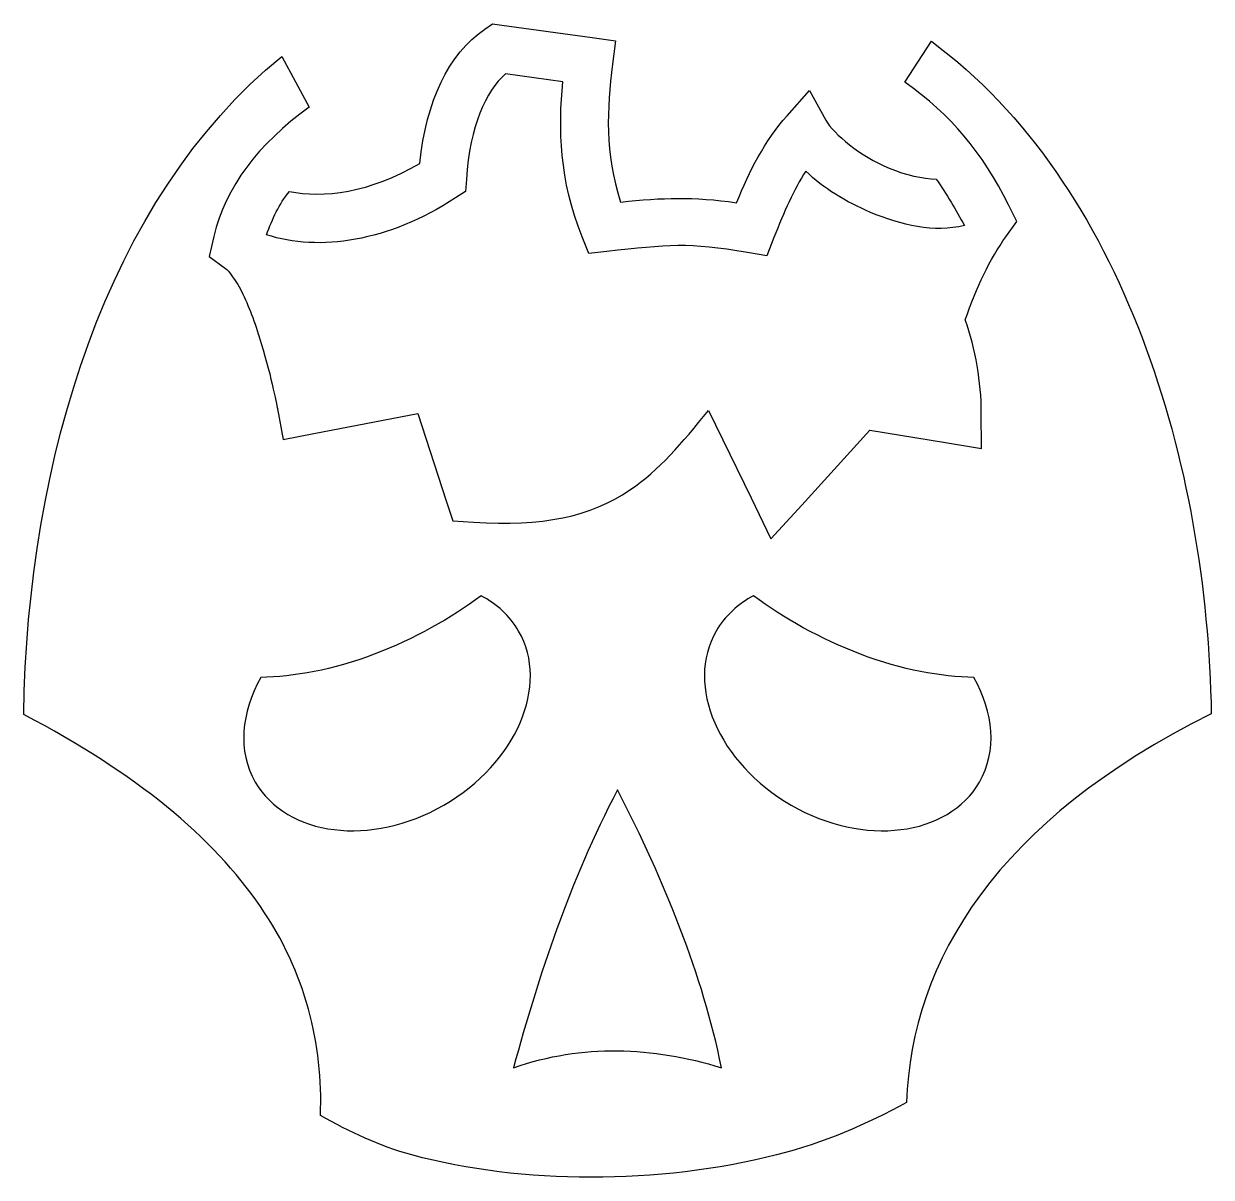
# Model space of a CAD drawing. Header units: centimetres. Extents: x -9.8 to 9.7, y -9.3 to 9.7.
import ezdxf

# ---------------------------------------------------------------- set-up
doc = ezdxf.new("R2010")
doc.units = ezdxf.units.CM
doc.header["$MEASUREMENT"] = 0
doc.layers.add('Layer 1', color=7, linetype='Continuous')

msp = doc.modelspace()

# ---------------------------------------------------------------- linework, layer by layer
at = {"layer": 'Layer 1'}
for points, knots in [([(-2.0715, 9.6552), (-2.0715, 9.6552), (-2.198, 9.56817), (-2.198, 9.56817), (-2.198, 9.56817), (-2.801, 9.15197), (-3.16091, 8.38544), (-3.26671, 7.35962), (-3.26671, 7.35962), (-4.08026, 6.87861), (-4.86808, 6.77914), (-5.41066, 6.89978), (-5.41066, 6.89978), (-5.58186, 6.68945), (-5.68981, 6.44808), (-5.78752, 6.18554), (-5.78752, 6.18554), (-4.92468, 5.90259), (-3.7837, 6.07181), (-2.68025, 6.7904), (-2.68025, 6.7904), (-2.68025, 6.7904), (-2.51554, 6.89717), (-2.51554, 6.89717), (-2.51554, 6.89717), (-2.51554, 6.89717), (-2.50238, 7.09355), (-2.50238, 7.09355), (-2.50238, 7.09355), (-2.44368, 7.9849), (-2.18233, 8.54046), (-1.85932, 8.83028), (-1.85932, 8.83028), (-1.85932, 8.83028), (-0.91712, 8.69985), (-0.91712, 8.69985), (-0.91712, 8.69985), (-0.98746, 7.93096), (-0.97497, 7.08912), (-0.5996, 6.15392), (-0.5996, 6.15392), (-0.5996, 6.15392), (-0.48756, 5.87721), (-0.48756, 5.87721), (-0.48756, 5.87721), (-0.48756, 5.87721), (-0.19103, 5.9101), (-0.19103, 5.9101), (-0.19103, 5.9101), (0.81328, 6.02134), (1.1451, 6.0641), (2.1202, 5.89302), (2.1202, 5.89302), (2.1202, 5.89302), (2.43785, 5.83765), (2.43785, 5.83765), (2.43785, 5.83765), (2.43785, 5.83765), (2.55508, 6.13814), (2.55508, 6.13814), (2.55508, 6.13814), (2.72105, 6.56336), (2.88306, 6.92407), (3.07695, 7.23316), (3.07695, 7.23316), (3.36698, 6.94979), (3.7432, 6.72335), (4.14422, 6.55455), (4.14422, 6.55455), (4.6437, 6.34434), (5.18999, 6.21172), (5.68736, 6.33979), (5.68736, 6.33979), (5.55095, 6.58689), (5.39033, 6.86335), (5.22478, 7.09881), (5.22478, 7.09881), (4.99918, 7.10935), (4.72096, 7.16657), (4.44999, 7.28064), (4.44999, 7.28064), (3.97505, 7.4806), (3.53756, 7.8384), (3.40903, 8.07129), (3.40903, 8.07129), (3.40903, 8.07129), (3.14025, 8.55883), (3.14025, 8.55883), (3.14025, 8.55883), (3.14025, 8.55883), (2.76989, 8.14238), (2.76989, 8.14238), (2.76989, 8.14238), (2.3978, 7.72378), (2.15677, 7.2383), (1.93973, 6.71259), (1.93973, 6.71259), (1.22793, 6.81371), (0.72812, 6.79693), (0.03424, 6.72448), (0.03424, 6.72448), (-0.22931, 7.53465), (-0.19165, 8.24577), (-0.09884, 8.99101), (-0.09884, 8.99101), (-0.09884, 8.99101), (-0.0514, 9.37575), (-0.0514, 9.37575), (-0.0514, 9.37575), (-0.0514, 9.37575), (-0.43614, 9.42973), (-0.43614, 9.42973), (-0.43614, 9.42973), (-0.43614, 9.42973), (-1.9199, 9.63403), (-1.9199, 9.63403), (-1.9199, 9.63403), (-1.9199, 9.63403), (-2.07149, 9.65511), (-2.07149, 9.65511), (-2.07149, 9.65511), (-2.07149, 9.65511), (-2.0715, 9.6552), (-2.0715, 9.6552)], [0, 0, 0, 0, 0.03125, 0.03125, 0.03125, 0.03125, 0.0625, 0.0625, 0.0625, 0.0625, 0.09375, 0.09375, 0.09375, 0.09375, 0.125, 0.125, 0.125, 0.125, 0.15625, 0.15625, 0.15625, 0.15625, 0.1875, 0.1875, 0.1875, 0.1875, 0.21875, 0.21875, 0.21875, 0.21875, 0.25, 0.25, 0.25, 0.25, 0.28125, 0.28125, 0.28125, 0.28125, 0.3125, 0.3125, 0.3125, 0.3125, 0.34375, 0.34375, 0.34375, 0.34375, 0.375, 0.375, 0.375, 0.375, 0.40625, 0.40625, 0.40625, 0.40625, 0.4375, 0.4375, 0.4375, 0.4375, 0.46875, 0.46875, 0.46875, 0.46875, 0.5, 0.5, 0.5, 0.5, 0.53125, 0.53125, 0.53125, 0.53125, 0.5625, 0.5625, 0.5625, 0.5625, 0.59375, 0.59375, 0.59375, 0.59375, 0.625, 0.625, 0.625, 0.625, 0.65625, 0.65625, 0.65625, 0.65625, 0.6875, 0.6875, 0.6875, 0.6875, 0.71875, 0.71875, 0.71875, 0.71875, 0.75, 0.75, 0.75, 0.75, 0.78125, 0.78125, 0.78125, 0.78125, 0.8125, 0.8125, 0.8125, 0.8125, 0.84375, 0.84375, 0.84375, 0.84375, 0.875, 0.875, 0.875, 0.875, 0.90625, 0.90625, 0.90625, 0.90625, 0.9375, 0.9375, 0.9375, 0.9375, 1, 1, 1, 1]), ([(5.14318, 9.36656), (5.14318, 9.36656), (4.70957, 8.69588), (4.70957, 8.69588), (4.70957, 8.69588), (5.468, 8.15255), (5.97608, 7.54583), (6.4121, 6.67966), (6.4121, 6.67966), (6.4121, 6.67966), (6.5505, 6.4043), (6.5505, 6.4043), (6.5505, 6.4043), (6.5505, 6.4043), (6.37002, 6.15382), (6.37002, 6.15382), (6.37002, 6.15382), (6.10394, 5.78569), (5.88791, 5.32332), (5.69921, 4.78867), (5.69921, 4.78867), (5.87168, 4.31458), (5.96352, 3.74645), (5.96402, 3.27197), (5.96402, 3.27197), (5.96402, 3.27197), (5.96541, 2.67369), (5.96541, 2.67369), (5.96541, 2.67369), (5.96541, 2.67369), (5.37367, 2.76983), (5.37367, 2.76983), (5.37367, 2.76983), (5.37367, 2.76983), (4.13246, 2.97284), (4.13246, 2.97284), (4.13246, 2.97284), (4.13246, 2.97284), (3.01105, 1.74204), (3.01105, 1.74204), (3.01105, 1.74204), (3.01105, 1.74204), (2.5063, 1.18859), (2.5063, 1.18859), (2.5063, 1.18859), (2.5063, 1.18859), (2.17823, 1.86066), (2.17823, 1.86066), (2.17823, 1.86066), (2.17823, 1.86066), (1.47849, 3.29564), (1.47849, 3.29564), (1.47849, 3.29564), (1.04011, 2.75336), (0.6652, 2.3181), (0.18845, 1.99113), (0.18845, 1.99113), (-0.45841, 1.54752), (-1.2569, 1.38454), (-2.3838, 1.46133), (-2.3838, 1.46133), (-2.3838, 1.46133), (-2.72646, 1.48507), (-2.72646, 1.48507), (-2.72646, 1.48507), (-2.72646, 1.48507), (-2.83188, 1.81187), (-2.83188, 1.81187), (-2.83188, 1.81187), (-2.83188, 1.81187), (-3.29838, 3.24693), (-3.29838, 3.24693), (-3.29838, 3.24693), (-3.29838, 3.24693), (-5.01141, 2.91616), (-5.01141, 2.91616), (-5.01141, 2.91616), (-5.01141, 2.91616), (-5.51477, 2.81732), (-5.51477, 2.81732), (-5.51477, 2.81732), (-5.51477, 2.81732), (-5.60712, 3.32334), (-5.60712, 3.32334), (-5.60712, 3.32334), (-5.60712, 3.32334), (-5.70234, 3.83534), (-5.8732, 4.39997), (-5.8732, 4.39997), (-5.95872, 4.68228), (-6.06325, 4.9759), (-6.175, 5.20774), (-6.175, 5.20774), (-6.28675, 5.43958), (-6.42084, 5.60243), (-6.45963, 5.63068), (-6.45963, 5.63068), (-6.45963, 5.63068), (-6.73246, 5.82971), (-6.73246, 5.82971), (-6.73246, 5.82971), (-6.73246, 5.82971), (-6.65335, 6.15917), (-6.65335, 6.15917), (-6.65335, 6.15917), (-6.45997, 6.96761), (-5.92815, 7.67722), (-5.08394, 8.28334), (-5.08394, 8.28334), (-5.08394, 8.28334), (-5.53598, 9.11881), (-5.53598, 9.11881), (-5.53598, 9.11881), (-8.43022, 6.76568), (-9.71972, 2.45333), (-9.77896, -1.70122), (-9.77896, -1.70122), (-7.93053, -2.67024), (-6.66696, -3.71811), (-5.8877, -4.85724), (-5.8877, -4.85724), (-5.13972, -5.95036), (-4.85627, -7.12364), (-4.90067, -8.29654), (-4.90067, -8.29654), (-4.41586, -8.5619), (-3.93178, -8.79977), (-3.3957, -8.94357), (-3.3957, -8.94357), (-2.47602, -9.19025), (-1.4817, -9.31001), (-0.45322, -9.30988), (-0.45322, -9.30988), (0.57551, -9.30975), (1.6303, -9.18995), (2.59869, -8.9423), (2.59869, -8.9423), (3.37163, -8.74453), (4.079, -8.44312), (4.73475, -8.07912), (4.73475, -8.07912), (4.81698, -5.74879), (6.22345, -3.43719), (9.7449, -1.69202), (9.7449, -1.69202), (9.67954, 2.41489), (8.31013, 7.01853), (5.14332, 9.36653), (5.14332, 9.36653), (5.14332, 9.36653), (5.14318, 9.36656), (5.14318, 9.36656)], [0, 0, 0, 0, 0.02564103, 0.02564103, 0.02564103, 0.02564103, 0.05128205, 0.05128205, 0.05128205, 0.05128205, 0.07692308, 0.07692308, 0.07692308, 0.07692308, 0.1025641, 0.1025641, 0.1025641, 0.1025641, 0.12820513, 0.12820513, 0.12820513, 0.12820513, 0.15384615, 0.15384615, 0.15384615, 0.15384615, 0.17948718, 0.17948718, 0.17948718, 0.17948718, 0.20512821, 0.20512821, 0.20512821, 0.20512821, 0.23076923, 0.23076923, 0.23076923, 0.23076923, 0.25641026, 0.25641026, 0.25641026, 0.25641026, 0.28205128, 0.28205128, 0.28205128, 0.28205128, 0.30769231, 0.30769231, 0.30769231, 0.30769231, 0.33333333, 0.33333333, 0.33333333, 0.33333333, 0.35897436, 0.35897436, 0.35897436, 0.35897436, 0.38461538, 0.38461538, 0.38461538, 0.38461538, 0.41025641, 0.41025641, 0.41025641, 0.41025641, 0.43589744, 0.43589744, 0.43589744, 0.43589744, 0.46153846, 0.46153846, 0.46153846, 0.46153846, 0.48717949, 0.48717949, 0.48717949, 0.48717949, 0.51282051, 0.51282051, 0.51282051, 0.51282051, 0.53846154, 0.53846154, 0.53846154, 0.53846154, 0.56410256, 0.56410256, 0.56410256, 0.56410256, 0.58974359, 0.58974359, 0.58974359, 0.58974359, 0.61538462, 0.61538462, 0.61538462, 0.61538462, 0.64102564, 0.64102564, 0.64102564, 0.64102564, 0.66666667, 0.66666667, 0.66666667, 0.66666667, 0.69230769, 0.69230769, 0.69230769, 0.69230769, 0.71794872, 0.71794872, 0.71794872, 0.71794872, 0.74358974, 0.74358974, 0.74358974, 0.74358974, 0.76923077, 0.76923077, 0.76923077, 0.76923077, 0.79487179, 0.79487179, 0.79487179, 0.79487179, 0.82051282, 0.82051282, 0.82051282, 0.82051282, 0.84615385, 0.84615385, 0.84615385, 0.84615385, 0.87179487, 0.87179487, 0.87179487, 0.87179487, 0.8974359, 0.8974359, 0.8974359, 0.8974359, 0.92307692, 0.92307692, 0.92307692, 0.92307692, 0.94871795, 0.94871795, 0.94871795, 0.94871795, 1, 1, 1, 1]), ([(-2.25869, 0.25035), (-2.0056, 0.11735), (-1.78447, -0.08261), (-1.64198, -0.32946), (-1.64198, -0.32946), (-1.12669, -1.22182), (-1.68255, -2.50491), (-2.87404, -3.19292), (-2.87404, -3.19292), (-4.06554, -3.88081), (-5.45818, -3.70433), (-5.97339, -2.81202), (-5.97339, -2.81202), (-6.26747, -2.30276), (-6.20321, -1.67146), (-5.88248, -1.09106), (-5.88248, -1.09106), (-5.34125, -1.08178), (-4.70363, -0.97278), (-4.01655, -0.71028), (-4.01655, -0.71028), (-3.36202, -0.46022), (-2.74822, -0.11727), (-2.25865, 0.25043), (-2.25865, 0.25043), (-2.25865, 0.25043), (-2.25869, 0.25035), (-2.25869, 0.25035)], [0, 0, 0, 0, 0.125, 0.125, 0.125, 0.125, 0.25, 0.25, 0.25, 0.25, 0.375, 0.375, 0.375, 0.375, 0.5, 0.5, 0.5, 0.5, 0.625, 0.625, 0.625, 0.625, 0.75, 0.75, 0.75, 0.75, 1, 1, 1, 1]), ([(2.2204, 0.25035), (2.70997, -0.11735), (3.32368, -0.46026), (3.97826, -0.71024), (3.97826, -0.71024), (4.66534, -0.97282), (5.30297, -1.08182), (5.84419, -1.0911), (5.84419, -1.0911), (6.16496, -1.6715), (6.22918, -2.3028), (5.9351, -2.8121), (5.9351, -2.8121), (5.41989, -3.70437), (4.02856, -3.88089), (2.83702, -3.19288), (2.83702, -3.19288), (1.64556, -2.50495), (1.08975, -1.22182), (1.605, -0.32942), (1.605, -0.32942), (1.74753, -0.08261), (1.96731, 0.11735), (2.22036, 0.25039), (2.22036, 0.25039), (2.22036, 0.25039), (2.2204, 0.25035), (2.2204, 0.25035)], [0, 0, 0, 0, 0.125, 0.125, 0.125, 0.125, 0.25, 0.25, 0.25, 0.25, 0.375, 0.375, 0.375, 0.375, 0.5, 0.5, 0.5, 0.5, 0.625, 0.625, 0.625, 0.625, 0.75, 0.75, 0.75, 0.75, 1, 1, 1, 1]), ([(-0.01716, -2.9386), (0.76421, -4.46204), (1.38421, -5.98507), (1.69191, -7.50855), (1.69191, -7.50855), (0.55253, -7.16092), (-0.58693, -7.11457), (-1.72631, -7.50855), (-1.72631, -7.50855), (-1.31028, -5.98502), (-0.81013, -4.46204), (-0.01716, -2.9386)], [0, 0, 0, 0, 0.25, 0.25, 0.25, 0.25, 0.5, 0.5, 0.5, 0.5, 1, 1, 1, 1])]:
    msp.add_open_spline(points, degree=3, knots=knots, dxfattribs=at)

doc.saveas('drawing.dxf')
